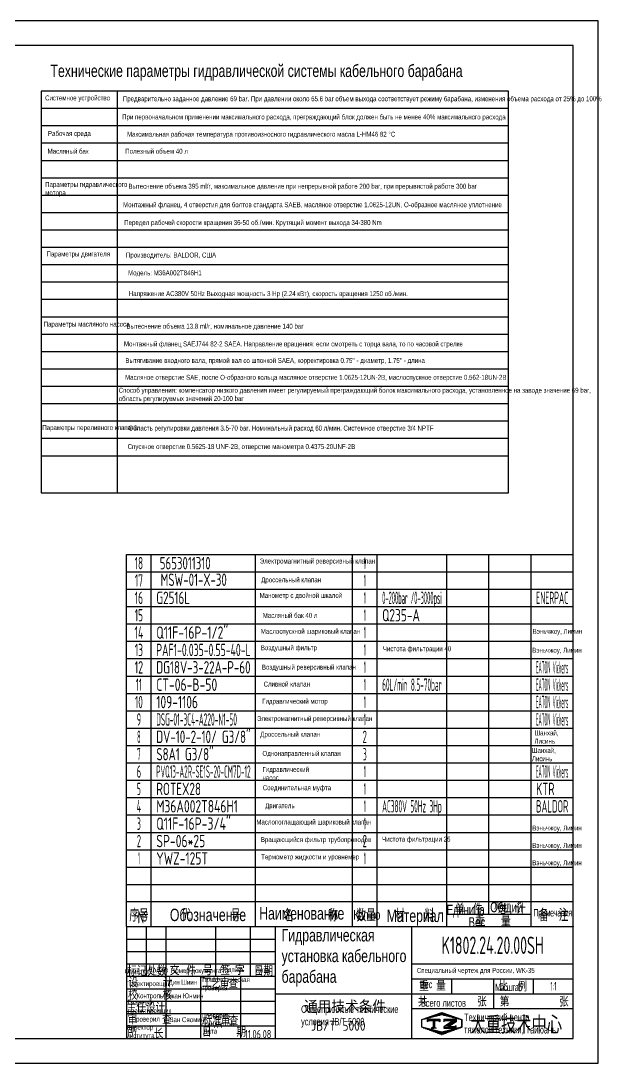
# Model space of a CAD drawing. Header units: millimetres. Extents: x 0 to 594, y 0 to 420.
# Drawn here: x 361.5 to 594, y 0 to 420 of the extents above; entities that cross this region are included whole.
import ezdxf
from ezdxf.enums import TextEntityAlignment as Align

# ---------------------------------------------------------------- set-up
doc = ezdxf.new("R2010")
doc.units = ezdxf.units.MM
doc.header["$LTSCALE"] = 10
doc.header["$MEASUREMENT"] = 0
doc.linetypes.add('F', pattern=[0.75, 0.5, -0.25])
for name, color, linetype in [('01', 7, 'Continuous'), ('02', 1, 'Continuous'), ('02C', 3, 'Continuous'), ('04', 2, 'F'), ('11', 3, 'Continuous'), ('THICK', 7, 'Continuous')]:
    doc.layers.add(name, color=color, linetype=linetype)
doc.styles.add('HZLIB', font='TXT', dxfattribs={"width": 0.8, "bigfont": 'hztxt.shx'})
doc.styles.get("Standard").update_dxf_attribs({"font": 'isocp', "width": 0.707, "bigfont": 'intecad.shx'})

# ---------------------------------------------------------------- blocks, each defined once
blk = doc.blocks.new('*X42')
at = {"color": 0}
for p, q in [((127.06, 4.8), (132.06, 4.8)), ((127.06, 4.5), (132.06, 4.5)), ((131.84, 5.1), (132.06, 5.1))]:
    blk.add_line(p, q, dxfattribs=at)
blk = doc.blocks.new('*X41')
at = {"color": 0}
for p, q in [((127.06, 7.8), (132.06, 7.8)), ((127.06, 7.5), (132.06, 7.5)), ((127.06, 7.2), (127.32, 7.2)), ((127.84, 5.4), (129.64, 5.4)), ((128.3, 5.7), (130.1, 5.7)), ((128.77, 6), (130.57, 6)), ((129.23, 6.3), (131.04, 6.3)), ((129.7, 6.6), (131.51, 6.6)), ((130.16, 6.9), (131.98, 6.9)), ((130.62, 7.2), (132.06, 7.2))]:
    blk.add_line(p, q, dxfattribs=at)
blk = doc.blocks.new('*X38')
at = {"color": 0}
for p, q in [((119.8, 8.4), (120.72, 8.4)), ((120.66, 8.7), (121.92, 8.7)), ((121.52, 9), (123.12, 9)), ((122.38, 9.3), (124.32, 9.3)), ((123.24, 9.6), (125.52, 9.6)), ((124.1, 9.9), (128.52, 9.9)), ((124.97, 10.2), (127.67, 10.2)), ((125.83, 10.5), (126.82, 10.5)), ((127.02, 9.6), (129.37, 9.6)), ((128.22, 9.3), (130.22, 9.3)), ((129.42, 9), (131.07, 9)), ((130.62, 8.7), (131.92, 8.7)), ((131.82, 8.4), (132.77, 8.4)), ((118.22, 7.8), (118.32, 7.8)), ((118.22, 7.5), (118.27, 7.5)), ((118.22, 7.2), (118.27, 7.2)), ((118.22, 6.9), (118.27, 6.9)), ((118.22, 6.6), (118.27, 6.6)), ((118.22, 6.3), (118.27, 6.3)), ((118.22, 6), (118.27, 6)), ((118.22, 5.7), (118.27, 5.7)), ((118.22, 5.4), (118.27, 5.4)), ((118.22, 5.1), (118.27, 5.1)), ((118.22, 4.8), (118.27, 4.8)), ((118.79, 4.5), (119.42, 4.5)), ((118.94, 8.1), (119.52, 8.1)), ((119.61, 4.2), (120.62, 4.2)), ((131.92, 4.2), (132.95, 4.2)), ((133.02, 8.1), (133.62, 8.1)), ((133.12, 4.5), (133.76, 4.5)), ((134.22, 7.8), (134.32, 7.8)), ((134.27, 7.5), (134.32, 7.5)), ((134.27, 7.2), (134.32, 7.2)), ((134.27, 6.9), (134.32, 6.9)), ((134.27, 6.6), (134.32, 6.6)), ((134.27, 6.3), (134.32, 6.3)), ((134.27, 6), (134.32, 6)), ((134.27, 5.7), (134.32, 5.7)), ((134.27, 5.4), (134.32, 5.4)), ((134.27, 5.1), (134.32, 5.1)), ((134.27, 4.8), (134.32, 4.8)), ((120.43, 3.9), (121.82, 3.9)), ((121.26, 3.6), (123.02, 3.6)), ((122.08, 3.3), (124.22, 3.3)), ((122.91, 3), (125.42, 3)), ((123.73, 2.7), (128.89, 2.7)), ((124.55, 2.4), (128.07, 2.4)), ((125.38, 2.1), (127.26, 2.1)), ((126.2, 1.8), (126.45, 1.8)), ((127.12, 3), (129.7, 3)), ((128.32, 3.3), (130.51, 3.3)), ((129.52, 3.6), (131.32, 3.6)), ((130.72, 3.9), (132.14, 3.9))]:
    blk.add_line(p, q, dxfattribs=at)
blk = doc.blocks.new('*X39')
at = {"color": 0}
for p, q in [((120.53, 7.8), (125.53, 7.8)), ((120.53, 7.5), (125.53, 7.5)), ((120.53, 7.2), (120.79, 7.2)), ((125.27, 7.2), (125.53, 7.2))]:
    blk.add_line(p, q, dxfattribs=at)
blk = doc.blocks.new('*X40')
at = {"color": 0}
for p, q in [((122.34, 4.5), (123.72, 4.5)), ((122.82, 4.8), (123.24, 4.8))]:
    blk.add_line(p, q, dxfattribs=at)
blk = doc.blocks.new('*U43', base_point=(226.71, 64.63))
at = {"layer": 'THICK'}
for p, q in [((46.71, 109.63), (226.71, 109.63)), ((46.71, 109.63), (46.71, 64.63)), ((54.7, 109.6), (54.7, 109.63)), ((54.71, 89.63), (54.71, 109.63)), ((62.71, 64.63), (62.71, 109.63)), ((82.71, 89.63), (82.71, 109.63)), ((96.71, 89.63), (96.71, 109.63)), ((106.71, 64.63), (106.71, 109.63)), ((161.71, 64.63), (161.71, 109.63)), ((226.71, 64.63), (226.71, 109.63)), ((46.71, 94.63), (106.71, 94.63)), ((161.71, 94.63), (226.71, 94.63)), ((46.71, 89.63), (106.71, 89.63)), ((76.71, 64.63), (76.71, 89.63)), ((92.71, 64.63), (92.71, 89.63)), ((161.71, 88.63), (226.71, 88.63)), ((177.71, 82.63), (177.71, 88.63)), ((194.71, 76.63), (194.71, 88.63)), ((210.71, 82.63), (210.71, 88.63)), ((106.71, 82.56), (161.71, 82.56)), ((161.71, 82.63), (226.71, 82.63)), ((161.71, 76.63), (226.71, 76.63)), ((46.71, 64.63), (226.71, 64.63))]:
    blk.add_line(p, q, dxfattribs=at)
at = {"layer": 'THICK', "color": 3}
for p, q in [((46.71, 104.63), (106.71, 104.63)), ((46.71, 99.63), (106.71, 99.63)), ((46.71, 84.63), (106.71, 84.63)), ((46.71, 79.63), (106.71, 79.63)), ((46.71, 74.63), (106.71, 74.63)), ((165.67, 72.23), (173.77, 75.05)), ((165.67, 69.09), (165.67, 72.23)), ((165.72, 72.17), (173.72, 74.17)), ((165.72, 69.17), (165.72, 72.17)), ((167.98, 72.33), (172.98, 72.33)), ((167.98, 71.33), (167.98, 72.33)), ((168.48, 71.83), (167.98, 71.33)), ((172.48, 71.83), (168.48, 71.83)), ((170.26, 71.83), (170.26, 69.09)), ((170.48, 71.83), (170.48, 69.09)), ((170.73, 71.83), (170.73, 69.09)), ((172.98, 71.33), (172.48, 71.83)), ((172.98, 72.33), (172.98, 71.33)), ((173.72, 74.17), (181.72, 72.17)), ((173.77, 75.05), (181.77, 72.23)), ((174.51, 72.33), (179.51, 72.33)), ((174.51, 72.33), (174.51, 71.33)), ((178.45, 71.83), (174.51, 69.28)), ((174.51, 71.33), (175.01, 71.83)), ((175.01, 71.83), (178.45, 71.83)), ((179.51, 72.33), (179.51, 71.33)), ((181.72, 72.17), (181.72, 69.17)), ((181.77, 72.23), (181.77, 69.09)), ((46.71, 69.63), (106.71, 69.63)), ((173.77, 66.14), (165.67, 69.09)), ((173.72, 67.17), (165.72, 69.17)), ((170.48, 69.32), (169.51, 68.71)), ((169.51, 68.71), (170.48, 68.71)), ((170.48, 69.32), (171.45, 68.71)), ((171.45, 68.71), (170.48, 68.71)), ((181.72, 69.17), (173.72, 67.17)), ((181.77, 69.09), (173.77, 66.14)), ((174.51, 69.28), (174.51, 68.71)), ((174.51, 68.71), (179.51, 68.71)), ((176.95, 69.7), (176.18, 69.21)), ((179.01, 69.21), (176.18, 69.21)), ((179.51, 71.33), (176.95, 69.7)), ((179.51, 69.71), (179.01, 69.21)), ((179.51, 68.71), (179.51, 69.71))]:
    blk.add_line(p, q, dxfattribs=at)
for name in ['*X38', '*X39', '*X41', '*X40', '*X42']:
    blk.add_blockref(name, (47.45, 64.38), dxfattribs=at)
for s, height, p in [('标记', 3.5, (50.86, 92.06)), ('处数', 3.5, (59.02, 92.06)), ('文', 3.5, (66.15, 92.32)), ('件', 3.5, (72.73, 92.19)), ('号', 3.5, (79.44, 92.19)), ('日期', 3.5, (101.96, 92.04)), ('工', 3.5, (79.13, 87.12)), ('艺', 3.5, (82.67, 87.12)), ('审', 3.5, (86.29, 87.12)), ('查', 3.5, (89.77, 86.98)), ('通用技术条件', 5, (134.74, 77.62)), ('共          张', 3.5, (177.98, 79.64)), ('第          张', 3.5, (210.97, 79.64)), ('标', 3.5, (79.38, 72.08)), ('准', 3.5, (83.05, 72.08)), ('审', 3.5, (86.67, 72.08)), ('查', 3.5, (89.87, 72.08)), ('所', 3.5, (49.01, 67.16)), ('长', 3.5, (59.69, 66.83))]:
    blk.add_text(s, height=height, dxfattribs=at).set_placement(p, align=Align.MIDDLE)
for s, p in [('签 字', (84.6, 90.19)), ('设     计', (47.52, 85.19)), ('校     核', (47.35, 80.21)), ('重', (164.64, 83.71)), ('量', (171.48, 83.84)), ('比', (196.54, 83.8)), ('例', (204.2, 83.57)), ('主任设计', (46.84, 75.12)), ('审     查', (47.17, 70.26)), ('日     期', (77.11, 65.28))]:
    blk.add_text(s, height=3.5, dxfattribs=at).set_placement(p)
at = {"layer": 'THICK', "color": 3, "style": 'HZLIB', "width": 0.8}
blk.add_text('JB/T 5000', height=4, dxfattribs=at).set_placement((121.08, 67.68))
at = {"layer": 'THICK', "color": 3, "width": 0.8}
blk.add_text('太重技术中心', height=7, dxfattribs=at).set_placement((185.23, 66.52))
blk = doc.blocks.new('*U45')
at = {"layer": '01'}
for points in [[(584, 410), (25, 410)], [(584, 10), (584, 410)], [(25, 10), (584, 10)]]:
    blk.add_lwpolyline(points, dxfattribs=at)
at = {"layer": '02'}
for points in [[(594, 420), (0, 420)], [(594, 0), (594, 420)], [(0, 0), (594, 0)]]:
    blk.add_lwpolyline(points, dxfattribs=at)
blk = doc.blocks.new('*U47', base_point=(359.89, 218.22))
at = {"layer": '01'}
for p, q in [((179.89, 218.22), (179.89, 228.22)), ((359.89, 218.22), (359.89, 228.22))]:
    blk.add_line(p, q, dxfattribs=at)
at = {"layer": '01', "color": 7}
for p, q in [((189.89, 218.22), (189.89, 228.22)), ((231.89, 218.22), (231.89, 228.22)), ((270.89, 218.22), (270.89, 228.22)), ((280.89, 218.22), (280.89, 228.22)), ((308.89, 218.22), (308.89, 228.22)), ((325.89, 223.22), (325.89, 228.22)), ((342.89, 218.22), (342.89, 228.22))]:
    blk.add_line(p, q, dxfattribs=at)
at = {"layer": 'THICK'}
for p, q in [((359.89, 228.22), (179.89, 228.22)), ((308.89, 223.22), (342.89, 223.22)), ((179.89, 218.22), (359.89, 218.22))]:
    blk.add_line(p, q, dxfattribs=at)
at = {"layer": '11', "width": 0.707}
for s, p in [('单  件', (317.79, 223.37)), ('总  计', (335.1, 223.37))]:
    blk.add_text(s, height=4, dxfattribs=at).set_placement(p, align=Align.CENTER)
for s, height, p in [('序号', 5, (181.04, 220.3)), ('代        号', 5, (201.87, 220.33)), ('名       称', 5, (243.2, 220.31)), (' 数量', 5, (270.53, 220.3)), ('材    料', 5, (288.07, 220.31)), ('重    量', 4, (320.31, 218.39)), ('备  注', 5, (346.06, 220.38))]:
    blk.add_text(s, height=height, dxfattribs=at).set_placement(p)
blk = doc.blocks.new('*U48', base_point=(404, 72))
at = {"layer": '01'}
for p, q in [((404, 65), (404, 72)), ((414, 65), (414, 72)), ((456, 65), (456, 72)), ((495, 65), (495, 72)), ((505, 65), (505, 72)), ((533, 65), (533, 72)), ((550, 65), (550, 72)), ((567, 65), (567, 72)), ((584, 65), (584, 72))]:
    blk.add_line(p, q, dxfattribs=at)
at = {"layer": '02'}
for p, q in [((404, 72), (414, 72)), ((414, 72), (456, 72)), ((456, 72), (495, 72)), ((495, 72), (505, 72)), ((505, 72), (533, 72)), ((533, 72), (550, 72)), ((550, 72), (567, 72)), ((567, 72), (584, 72))]:
    blk.add_line(p, q, dxfattribs=at)
blk = doc.blocks.new('*U49', base_point=(404, 79))
at = {"layer": '01'}
for p, q in [((404, 72), (404, 79)), ((414, 72), (414, 79)), ((456, 72), (456, 79)), ((495, 72), (495, 79)), ((505, 72), (505, 79)), ((533, 72), (533, 79)), ((550, 72), (550, 79)), ((567, 72), (567, 79)), ((584, 72), (584, 79))]:
    blk.add_line(p, q, dxfattribs=at)
at = {"layer": '02'}
for p, q in [((404, 79), (414, 79)), ((414, 79), (456, 79)), ((456, 79), (495, 79)), ((495, 79), (505, 79)), ((505, 79), (533, 79)), ((533, 79), (550, 79)), ((550, 79), (567, 79)), ((567, 79), (584, 79))]:
    blk.add_line(p, q, dxfattribs=at)
blk = doc.blocks.new('*U50', base_point=(404, 86))
at = {"layer": '01'}
for p, q in [((404, 79), (404, 86)), ((414, 79), (414, 86)), ((456, 79), (456, 86)), ((495, 79), (495, 86)), ((505, 79), (505, 86)), ((533, 79), (533, 86)), ((550, 79), (550, 86)), ((567, 79), (567, 86)), ((584, 79), (584, 86))]:
    blk.add_line(p, q, dxfattribs=at)
at = {"layer": '02'}
for p, q in [((404, 86), (414, 86)), ((414, 86), (456, 86)), ((456, 86), (495, 86)), ((495, 86), (505, 86)), ((505, 86), (533, 86)), ((533, 86), (550, 86)), ((550, 86), (567, 86)), ((567, 86), (584, 86))]:
    blk.add_line(p, q, dxfattribs=at)
blk = doc.blocks.new('*U51', base_point=(404, 93))
at = {"layer": '01'}
for p, q in [((404, 86), (404, 93)), ((414, 86), (414, 93)), ((456, 86), (456, 93)), ((495, 86), (495, 93)), ((505, 86), (505, 93)), ((533, 86), (533, 93)), ((550, 86), (550, 93)), ((567, 86), (567, 93)), ((584, 86), (584, 93))]:
    blk.add_line(p, q, dxfattribs=at)
at = {"layer": '02'}
for p, q in [((404, 93), (414, 93)), ((414, 93), (456, 93)), ((456, 93), (495, 93)), ((495, 93), (505, 93)), ((505, 93), (533, 93)), ((533, 93), (550, 93)), ((550, 93), (567, 93)), ((567, 93), (584, 93))]:
    blk.add_line(p, q, dxfattribs=at)
blk = doc.blocks.new('*U52', base_point=(404, 100))
at = {"layer": '01'}
for p, q in [((404, 93), (404, 100)), ((414, 93), (414, 100)), ((456, 93), (456, 100)), ((495, 93), (495, 100)), ((505, 93), (505, 100)), ((533, 93), (533, 100)), ((550, 93), (550, 100)), ((567, 93), (567, 100)), ((584, 93), (584, 100))]:
    blk.add_line(p, q, dxfattribs=at)
at = {"layer": '02'}
for p, q in [((404, 100), (414, 100)), ((414, 100), (456, 100)), ((456, 100), (495, 100)), ((495, 100), (505, 100)), ((505, 100), (533, 100)), ((533, 100), (550, 100)), ((550, 100), (567, 100)), ((567, 100), (584, 100))]:
    blk.add_line(p, q, dxfattribs=at)
blk = doc.blocks.new('*U53', base_point=(404, 107))
at = {"layer": '01'}
for p, q in [((404, 100), (404, 107)), ((414, 100), (414, 107)), ((456, 100), (456, 107)), ((495, 100), (495, 107)), ((505, 100), (505, 107)), ((533, 100), (533, 107)), ((550, 100), (550, 107)), ((567, 100), (567, 107)), ((584, 100), (584, 107))]:
    blk.add_line(p, q, dxfattribs=at)
at = {"layer": '02'}
for p, q in [((404, 107), (414, 107)), ((414, 107), (456, 107)), ((456, 107), (495, 107)), ((495, 107), (505, 107)), ((505, 107), (533, 107)), ((533, 107), (550, 107)), ((550, 107), (567, 107)), ((567, 107), (584, 107))]:
    blk.add_line(p, q, dxfattribs=at)
blk = doc.blocks.new('*U54', base_point=(404, 114))
at = {"layer": '01'}
for p, q in [((404, 107), (404, 114)), ((414, 107), (414, 114)), ((456, 107), (456, 114)), ((495, 107), (495, 114)), ((505, 107), (505, 114)), ((533, 107), (533, 114)), ((550, 107), (550, 114)), ((567, 107), (567, 114)), ((584, 107), (584, 114))]:
    blk.add_line(p, q, dxfattribs=at)
at = {"layer": '02'}
for p, q in [((404, 114), (414, 114)), ((414, 114), (456, 114)), ((456, 114), (495, 114)), ((495, 114), (505, 114)), ((505, 114), (533, 114)), ((533, 114), (550, 114)), ((550, 114), (567, 114)), ((567, 114), (584, 114))]:
    blk.add_line(p, q, dxfattribs=at)
blk = doc.blocks.new('*U55', base_point=(404, 121))
at = {"layer": '01'}
for p, q in [((404, 114), (404, 121)), ((414, 114), (414, 121)), ((456, 114), (456, 121)), ((495, 114), (495, 121)), ((505, 114), (505, 121)), ((533, 114), (533, 121)), ((550, 114), (550, 121)), ((567, 114), (567, 121)), ((584, 114), (584, 121))]:
    blk.add_line(p, q, dxfattribs=at)
at = {"layer": '02'}
for p, q in [((404, 121), (414, 121)), ((414, 121), (456, 121)), ((456, 121), (495, 121)), ((495, 121), (505, 121)), ((505, 121), (533, 121)), ((533, 121), (550, 121)), ((550, 121), (567, 121)), ((567, 121), (584, 121))]:
    blk.add_line(p, q, dxfattribs=at)
blk = doc.blocks.new('*U56', base_point=(404, 128))
at = {"layer": '01'}
for p, q in [((404, 121), (404, 128)), ((414, 121), (414, 128)), ((456, 121), (456, 128)), ((495, 121), (495, 128)), ((505, 121), (505, 128)), ((533, 121), (533, 128)), ((550, 121), (550, 128)), ((567, 121), (567, 128)), ((584, 121), (584, 128))]:
    blk.add_line(p, q, dxfattribs=at)
at = {"layer": '02'}
for p, q in [((404, 128), (414, 128)), ((414, 128), (456, 128)), ((456, 128), (495, 128)), ((495, 128), (505, 128)), ((505, 128), (533, 128)), ((533, 128), (550, 128)), ((550, 128), (567, 128)), ((567, 128), (584, 128))]:
    blk.add_line(p, q, dxfattribs=at)
blk = doc.blocks.new('*U57', base_point=(404, 135))
at = {"layer": '01'}
for p, q in [((404, 128), (404, 135)), ((414, 128), (414, 135)), ((456, 128), (456, 135)), ((495, 128), (495, 135)), ((505, 128), (505, 135)), ((533, 128), (533, 135)), ((550, 128), (550, 135)), ((567, 128), (567, 135)), ((584, 128), (584, 135))]:
    blk.add_line(p, q, dxfattribs=at)
at = {"layer": '02'}
for p, q in [((404, 135), (414, 135)), ((414, 135), (456, 135)), ((456, 135), (495, 135)), ((495, 135), (505, 135)), ((505, 135), (533, 135)), ((533, 135), (550, 135)), ((550, 135), (567, 135)), ((567, 135), (584, 135))]:
    blk.add_line(p, q, dxfattribs=at)
blk = doc.blocks.new('*U58', base_point=(404, 142))
at = {"layer": '01'}
for p, q in [((404, 135), (404, 142)), ((414, 135), (414, 142)), ((456, 135), (456, 142)), ((495, 135), (495, 142)), ((505, 135), (505, 142)), ((533, 135), (533, 142)), ((550, 135), (550, 142)), ((567, 135), (567, 142)), ((584, 135), (584, 142))]:
    blk.add_line(p, q, dxfattribs=at)
at = {"layer": '02'}
for p, q in [((404, 142), (414, 142)), ((414, 142), (456, 142)), ((456, 142), (495, 142)), ((495, 142), (505, 142)), ((505, 142), (533, 142)), ((533, 142), (550, 142)), ((550, 142), (567, 142)), ((567, 142), (584, 142))]:
    blk.add_line(p, q, dxfattribs=at)
blk = doc.blocks.new('*U59', base_point=(404, 149))
at = {"layer": '01'}
for p, q in [((404, 142), (404, 149)), ((414, 142), (414, 149)), ((456, 142), (456, 149)), ((495, 142), (495, 149)), ((505, 142), (505, 149)), ((533, 142), (533, 149)), ((550, 142), (550, 149)), ((567, 142), (567, 149)), ((584, 142), (584, 149))]:
    blk.add_line(p, q, dxfattribs=at)
at = {"layer": '02'}
for p, q in [((404, 149), (414, 149)), ((414, 149), (456, 149)), ((456, 149), (495, 149)), ((495, 149), (505, 149)), ((505, 149), (533, 149)), ((533, 149), (550, 149)), ((550, 149), (567, 149)), ((567, 149), (584, 149))]:
    blk.add_line(p, q, dxfattribs=at)
blk = doc.blocks.new('*U60', base_point=(404, 156))
at = {"layer": '01'}
for p, q in [((404, 149), (404, 156)), ((414, 149), (414, 156)), ((456, 149), (456, 156)), ((495, 149), (495, 156)), ((505, 149), (505, 156)), ((533, 149), (533, 156)), ((550, 149), (550, 156)), ((567, 149), (567, 156)), ((584, 149), (584, 156))]:
    blk.add_line(p, q, dxfattribs=at)
at = {"layer": '02'}
for p, q in [((404, 156), (414, 156)), ((414, 156), (456, 156)), ((456, 156), (495, 156)), ((495, 156), (505, 156)), ((505, 156), (533, 156)), ((533, 156), (550, 156)), ((550, 156), (567, 156)), ((567, 156), (584, 156))]:
    blk.add_line(p, q, dxfattribs=at)
blk = doc.blocks.new('*U61', base_point=(404, 163))
at = {"layer": '01'}
for p, q in [((404, 156), (404, 163)), ((414, 156), (414, 163)), ((456, 156), (456, 163)), ((495, 156), (495, 163)), ((505, 156), (505, 163)), ((533, 156), (533, 163)), ((550, 156), (550, 163)), ((567, 156), (567, 163)), ((584, 156), (584, 163))]:
    blk.add_line(p, q, dxfattribs=at)
at = {"layer": '02'}
for p, q in [((404, 163), (414, 163)), ((414, 163), (456, 163)), ((456, 163), (495, 163)), ((495, 163), (505, 163)), ((505, 163), (533, 163)), ((533, 163), (550, 163)), ((550, 163), (567, 163)), ((567, 163), (584, 163))]:
    blk.add_line(p, q, dxfattribs=at)
blk = doc.blocks.new('*U62', base_point=(404, 170))
at = {"layer": '01'}
for p, q in [((404, 163), (404, 170)), ((414, 163), (414, 170)), ((456, 163), (456, 170)), ((495, 163), (495, 170)), ((505, 163), (505, 170)), ((533, 163), (533, 170)), ((550, 163), (550, 170)), ((567, 163), (567, 170)), ((584, 163), (584, 170))]:
    blk.add_line(p, q, dxfattribs=at)
at = {"layer": '02'}
for p, q in [((404, 170), (414, 170)), ((414, 170), (456, 170)), ((456, 170), (495, 170)), ((495, 170), (505, 170)), ((505, 170), (533, 170)), ((533, 170), (550, 170)), ((550, 170), (567, 170)), ((567, 170), (584, 170))]:
    blk.add_line(p, q, dxfattribs=at)
blk = doc.blocks.new('*U63', base_point=(404, 177))
at = {"layer": '01'}
for p, q in [((404, 170), (404, 177)), ((414, 170), (414, 177)), ((456, 170), (456, 177)), ((495, 170), (495, 177)), ((505, 170), (505, 177)), ((533, 170), (533, 177)), ((550, 170), (550, 177)), ((567, 170), (567, 177)), ((584, 170), (584, 177))]:
    blk.add_line(p, q, dxfattribs=at)
at = {"layer": '02'}
for p, q in [((404, 177), (414, 177)), ((414, 177), (456, 177)), ((456, 177), (495, 177)), ((495, 177), (505, 177)), ((505, 177), (533, 177)), ((533, 177), (550, 177)), ((550, 177), (567, 177)), ((567, 177), (584, 177))]:
    blk.add_line(p, q, dxfattribs=at)
blk = doc.blocks.new('*U64', base_point=(404, 184))
at = {"layer": '01'}
for p, q in [((404, 177), (404, 184)), ((414, 177), (414, 184)), ((456, 177), (456, 184)), ((495, 177), (495, 184)), ((505, 177), (505, 184)), ((533, 177), (533, 184)), ((550, 177), (550, 184)), ((567, 177), (567, 184)), ((584, 177), (584, 184))]:
    blk.add_line(p, q, dxfattribs=at)
at = {"layer": '02'}
for p, q in [((404, 184), (414, 184)), ((414, 184), (456, 184)), ((456, 184), (495, 184)), ((495, 184), (505, 184)), ((505, 184), (533, 184)), ((533, 184), (550, 184)), ((550, 184), (567, 184)), ((567, 184), (584, 184))]:
    blk.add_line(p, q, dxfattribs=at)
blk = doc.blocks.new('*U65', base_point=(404, 191))
at = {"layer": '01'}
for p, q in [((404, 184), (404, 191)), ((404, 191), (414, 191)), ((414, 184), (414, 191)), ((414, 191), (456, 191)), ((456, 184), (456, 191)), ((456, 191), (495, 191)), ((495, 184), (495, 191)), ((495, 191), (505, 191)), ((505, 184), (505, 191)), ((505, 191), (533, 191)), ((533, 184), (533, 191)), ((533, 191), (550, 191)), ((550, 184), (550, 191)), ((550, 191), (567, 191)), ((567, 184), (567, 191)), ((567, 191), (584, 191)), ((584, 184), (584, 191))]:
    blk.add_line(p, q, dxfattribs=at)

msp = doc.modelspace()

# ---------------------------------------------------------------- linework, layer by layer
at = {"layer": '01'}
msp.add_point((584, 55), dxfattribs=at)
at = {"layer": '02'}
for p, q in [((557.88, 391.65), (369.7, 391.65)), ((369.7, 391.65), (369.7, 229.84)), ((400.23, 391.65), (400.23, 229.84)), ((557.88, 229.84), (557.88, 391.65)), ((557.88, 384.65), (369.7, 384.65)), ((557.88, 377.65), (369.7, 377.65)), ((557.88, 370.65), (369.7, 370.65)), ((557.88, 363.65), (369.7, 363.65)), ((557.88, 356.65), (369.7, 356.65)), ((557.88, 349.65), (369.7, 349.65)), ((557.88, 342.65), (369.7, 342.65)), ((557.88, 335.65), (369.7, 335.65)), ((557.88, 328.65), (369.7, 328.65)), ((557.88, 321.65), (369.7, 321.65)), ((557.88, 314.65), (369.7, 314.65)), ((557.88, 307.65), (369.7, 307.65)), ((557.88, 300.65), (369.7, 300.65)), ((557.88, 293.65), (369.7, 293.65)), ((557.88, 286.65), (369.7, 286.65)), ((557.88, 279.65), (369.7, 279.65)), ((557.88, 272.65), (369.7, 272.65)), ((557.88, 265.65), (369.7, 265.65)), ((557.88, 258.65), (369.7, 258.65)), ((557.88, 251.65), (369.7, 251.65)), ((557.88, 244.65), (369.7, 244.65)), ((369.7, 229.84), (557.88, 229.84))]:
    msp.add_line(p, q, dxfattribs=at)

# ---------------------------------------------------------------- block references
for name, p in [('*U47', (584, 55)), ('*U43', (584, 10))]:
    msp.add_blockref(name, p)
at = {"layer": '01'}
for name, p in [('*U65', (404, 205)), ('*U64', (404, 198)), ('*U65', (404, 191)), ('*U64', (404, 184)), ('*U63', (404, 177)), ('*U62', (404, 170)), ('*U61', (404, 163)), ('*U60', (404, 156)), ('*U59', (404, 149)), ('*U58', (404, 142)), ('*U57', (404, 135)), ('*U56', (404, 128)), ('*U55', (404, 121)), ('*U54', (404, 114)), ('*U53', (404, 107)), ('*U52', (404, 100)), ('*U51', (404, 93)), ('*U50', (404, 86)), ('*U49', (404, 79)), ('*U48', (404, 72))]:
    msp.add_blockref(name, p, dxfattribs=at)
at = {"layer": '02C'}
msp.add_blockref('*U45', (0, 0), dxfattribs=at)

# ---------------------------------------------------------------- texts
at = {"layer": '01', "width": 0.707}
for s, p in [('5653011310', (417.4, 198.96)), ('MSW-01-X-30', (417.74, 192.29))]:
    msp.add_text(s, height=5, dxfattribs=at).set_placement(p)
at = {"layer": '01', "width": 0.438021}
msp.add_text('DSG-01-3C4-A220-N1-50', height=5, dxfattribs=at).set_placement((416, 136), (448.52, 136), align=Align.FIT)
at = {"layer": '01', "attachment_point": 1}
for s, insert, char_height in [('{\\fArial|b0|i0|c204|p34;\\C3;Технические параметры гидравлической системы кабельного барабана}', (373.39, 402.36), 5), ('{\\fArial|b0|i0|c204|p34;\\C3;Системное устройство}', (371.23, 389.94), 2), ('{\\fArial|b0|i0|c204|p34;\\C3;Предварительно заданное давление 69 \\fArial|b0|i0|c0|p34;bar\\fArial|b0|i0|c204|p34;. При давлении около 65.6 \\fArial|b0|i0|c0|p34;bar \\fArial|b0|i0|c204|p34;объем выхода \\fArial|b0|i0|c0|p34;c\\fArial|b0|i0|c204|p34;оответствует режиму барабана, изменения объема расхода от 25% до 100%}', (402.55, 389.6), 2), ('{\\fArial|b0|i0|c204|p34;\\C3;При первоначальном применении максимального расхода, преграждающий блок должен быть не менее 40% максимального расхода}', (402.24, 382.28), 2), ('{\\fArial|b0|i0|c204|p34;\\C3;Рабочая среда}', (372.38, 375.62), 2), ('{\\fArial|b0|i0|c204|p34;\\C3;Максимальная рабочая температура противоизносного гидравлического масла \\fArial|b0|i0|c0|p34;L-HM46\\fArial|b0|i0|c204|p34; 82 %%DС}', (404.22, 375.33), 2), ('{\\fArial|b0|i0|c204|p34;\\C3;Масляный бак}', (372.23, 368.46), 2), ('{\\fArial|b0|i0|c204|p34;\\C3;Полезный объем 40 л}', (403.5, 368.46), 2), ('{\\fArial|b0|i0|c204|p34;\\C3;Параметры гидравлического\\Pмотора}', (371.23, 355.07), 2), ('{\\fArial|b0|i0|c204|p34;\\C3;Вытеснение объема 395 \\fArial|b0|i0|c0|p34;ml/r\\fArial|b0|i0|c204|p34;, максимальное давление при непрерывной работе 200 \\fArial|b0|i0|c0|p34;bar\\fArial|b0|i0|c204|p34;, при прерывистой работе 300 \\fArial|b0|i0|c0|p34;bar}', (404.79, 354.36), 2), ('{\\fArial|b0|i0|c204|p34;\\C3;Монтажный фланец, 4 отверстия для болтов стандарта \\fArial|b0|i0|c0|p34;SAEB\\fArial|b0|i0|c204|p34;, масляное отверстие 1.0625-12\\fArial|b0|i0|c0|p34;UN\\fArial|b0|i0|c204|p34;, О-образное масляное уплотнение}', (402.64, 346.9), 2), ('{\\fArial|b0|i0|c204|p34;\\C3;Передел рабочей скорости вращения 36-50 об./мин. Крутящий момент выхода 34-380 \\fArial|b0|i0|c0|p34;Nm}', (403.07, 339.74), 2), ('{\\fArial|b0|i0|c204|p34;\\C3;Параметры двигателя}', (371.8, 327.06), 2), ('{\\fArial|b0|i0|c204|p34;\\C3;Производитель: \\fArial|b0|i0|c0|p34;BALDOR\\fArial|b0|i0|c204|p34;, США}', (403.79, 326.63), 2), ('{\\fArial|b0|i0|c204|p34;\\C3;Модель: М36А002Т846Н1}', (404.65, 319.46), 2), ('{\\fArial|b0|i0|c204|p34;\\C3;Напряжение \\fArial|b0|i0|c0|p34;AC380V 50Hz \\fArial|b0|i0|c204|p34;Выходная мощность 3 \\fArial|b0|i0|c0|p34;Hp\\fArial|b0|i0|c204|p34; (2.24 кВт), скорость вращения 1250 об./мин.}', (404.93, 311.09), 2), ('{\\fArial|b0|i0|c204|p34;\\C3;Параметры масляного насоса}', (370.61, 298.78), 2), ('{\\fArial|b0|i0|c204|p34;\\C3;Вытеснение объема 13.8 \\fArial|b0|i0|c0|p34;ml/r\\fArial|b0|i0|c204|p34;, номинальное давление 140 \\fArial|b0|i0|c0|p34;bar}', (403.98, 297.96), 2), ('{\\fArial|b0|i0|c204|p34;\\C3;Монтажный фланец \\fArial|b0|i0|c0|p34;SAEJ744 82-2 SAEA\\fArial|b0|i0|c204|p34;. Направление вращения: если смотреть с торца вала, то по часовой стрелке}', (402.98, 290.82), 2), ("{\\fArial|b0|i0|c204|p34;\\C3;Вытягивание входного вала, прямой вал со шпонкой \\fArial|b0|i0|c0|p34;SAEA\\fArial|b0|i0|c204|p34;, корректировка 0.75\\fArial|b0|i0|c0|p34;''\\fArial|b0|i0|c204|p34; - диаметр, 1.75\\fArial|b0|i0|c0|p34;''\\fArial|b0|i0|c204|p34; - длина}", (403.55, 284.15), 2), ('{\\fArial|b0|i0|c204|p34;\\C3;Масляное отверстие \\fArial|b0|i0|c0|p34;SAE\\fArial|b0|i0|c204|p34;, после О-образного кольца масляное отверстие 1.0625-12\\fArial|b0|i0|c0|p34;UN-2B\\fArial|b0|i0|c204|p34;, маслоспускное отверстие 0.562-18\\fArial|b0|i0|c0|p34;UN-2B}', (403.43, 277.36), 2), ('{\\fArial|b0|i0|c204|p34;\\C3;Способ управления: компенсатор низкого давления имеет регулируемый преграждающий болок максимального расхода, установленное на заводе значение 69 \\fArial|b0|i0|c0|p34;bar\\fArial|b0|i0|c204|p34;,\\Pобласть регулируемых значений 20-100 \\fArial|b0|i0|c0|p34;bar}', (400.87, 272.14), 2), ('{\\fArial|b0|i0|c204|p34;\\C3;Параметры переливного клапана}', (370.09, 257.09), 2), ('\\A1;{\\fArial|b0|i0|c204|p34;\\C3;Область регулировки давления 3.5-70 \\fArial|b0|i0|c0|p34;bar\\fArial|b0|i0|c204|p34;. Номинальный расход 60 л/мин. Системное отверстие 3/4 \\fArial|b0|i0|c0|p34;NPTF}', (404.8, 256.9), 2), ('{\\fArial|b0|i0|c204|p34;\\C3;Спускное отверстие 0.5625-18 \\fArial|b0|i0|c0|p34;UNF-2B\\fArial|b0|i0|c204|p34;, отверстие манометра 0.4375-20\\fArial|b0|i0|c0|p34;UNF-2B}', (404.47, 249.46), 2), ('{\\fArial|b0|i0|c204|p34;\\C3;Электромагнитный реверсивный клапан}', (457.71, 203.33), 2), ('{\\fArial|b0|i0|c204|p34;\\C3;Дроссельный клапан}', (458.27, 195.76), 2), ('{\\fArial|b0|i0|c204|p34;\\C3;Манометр с двойной шкалой}', (457.64, 189.48), 2), ('{\\fArial|b0|i0|c204|p34;\\C3;Масляный бак 40 л}', (458.89, 181.44), 2), ('{\\fArial|b0|i0|c204|p34;\\C3;Маслоспускной шариковый клапан}', (458.1, 175), 2), ('{\\fArial|b0|i0|c204|p34;\\C3;Вэньчжоу, Лимин}', (567.61, 175), 2), ('{\\fArial|b0|i0|c204|p34;\\C3;Воздушный фильтр}', (458.12, 168.4), 2), ('{\\fArial|b0|i0|c204|p34;\\C3;Чистота фильтрации 40}', (507.27, 167.98), 2), ('{\\fArial|b0|i0|c204|p34;\\C3;Вэньчжоу, Лимин}', (567.46, 167.38), 2), ('{\\fArial|b0|i0|c204|p34;\\C3;Воздушный реверсивный клапан}', (458.54, 160.58), 2), ('{\\fArial|b0|i0|c204|p34;\\C3;Сливной клапан}', (459.24, 153.75), 2), ('{\\fArial|b0|i0|c204|p34;\\C3;Гидравлический мотор}', (458.68, 146.84), 2), ('{\\fArial|b0|i0|c204|p34;\\C3;Электромагнитный реверсивный клапан}', (456.59, 139.86), 2), ('{\\fArial|b0|i0|c204|p34;\\C3;Дроссельный клапан}', (457.9, 133.51), 2), ('{\\fArial|b0|i0|c204|p34;\\C3;Однонаправленный клапан}', (458.77, 125.82), 2), ('{\\fArial|b0|i0|c204|p34;\\C3;Соединительная муфта}', (458.9, 111.98), 2), ('{\\fArial|b0|i0|c204|p34;\\C3;Двигатель}', (459.88, 104.74), 2), ('{\\fArial|b0|i0|c204|p34;\\C3;Маслопоглащающий шариковый клапан}', (456.31, 98.16), 2), ('{\\fArial|b0|i0|c204|p34;\\C3;Вэньчжоу, Лимин}', (567.46, 95.75), 2), ('{\\fArial|b0|i0|c204|p34;\\C3;Вращающийся фильтр трубопроводов}', (458.12, 91.11), 2), ('{\\fArial|b0|i0|c204|p34;\\C3;Чистота фильтрации 25}', (506.97, 91.26), 2), ('{\\fArial|b0|i0|c204|p34;\\C3;Вэньчжоу, Лимин}', (567.46, 88.75), 2), ('{\\fArial|b0|i0|c204|p34;\\C3;Термометр жидкости и уровнемер}', (458.27, 84.13), 2), ('{\\fArial|b0|i0|c204|p34;\\C3;Вэньчжоу, Лимин}', (567.46, 81.75), 2), ('{\\fArial|b0|i0|c204|p34;\\T0.95;Единица}', (532.99, 63.82), 4), ('{\\fArial|b0|i0|c204|p34;Общий}', (550.51, 64.84), 4), ('{\\fArial|b0|i0|c204|p34;Обозначение}', (421.49, 62.24), 5), ('{\\fArial|b0|i0|c204|p34;Наименование}', (457.47, 62.86), 5), ('{\\fArial|b0|i0|c204|p34;\\T0.75;Кол-во}', (495.39, 61.76), 4), ('{\\fArial|b0|i0|c204|p34;Материал}', (508.82, 61.87), 5), ('{\\fArial|b0|i0|c204|p34;Вес}', (541.77, 58.82), 4), ('{\\fArial|b0|i0|c204|p34;\\T0.9;Примечания}', (567.91, 62.1), 3), ('{\\fArial|b0|i0|c204|p34;\\C3;Гидравлическая\\Pустановка кабельного\\Pбарабана}', (466.49, 54.05), 5), ('{\\fArial|b0|i0|c204|p34;Специальный чертеж для России, \\fArial|b0|i0|c0|p34;WK-35}', (520.96, 38.38), 2), ('{\\fArial|b0|i0|c204|p34;\\C3;Дин Шиин}', (420.99, 33.6), 2), ('{\\fArial|b0|i0|c204|p34;\\C3;Чжан Юнмин}', (420.04, 28.11), 2), ('{\\fArial|b0|i0|c204|p34;\\C3;Ван Сяомин}', (421.29, 18.52), 2)]:
    msp.add_mtext(s, dxfattribs=dict(at, insert=insert, char_height=char_height))
for s, insert, char_height, width in [('{\\fArial|b0|i0|c204|p34;\\C3;Шанхай, Лисинь}', (568.37, 134.06), 2, 0.2196), ('{\\fArial|b0|i0|c204|p34;\\C3;Шанхай, Лисинь}', (567.31, 126.99), 2, 0.2196), ('{\\fArial|b0|i0|c204|p34;\\C3;Гидравлический насос}', (458.77, 119.35), 2, 0.1098), ('{\\Fisocp,intecad|c204;№}', (408.46, 61.31), 5, 0.1551)]:
    msp.add_mtext(s, dxfattribs=dict(at, insert=insert, char_height=char_height, width=width))
at = {"layer": '04', "attachment_point": 1}
for s, insert, char_height in [('{\\fArial|b0|i0|c204|p34;\\H0.071429x;\\C250;Лист\\H14x; }', (552.13, 64.95), 42), ('{\\fArial|b0|i0|c204|p34;\\C250;Отметка}', (403.26, 38.05), 2), ('{\\fArial|b0|i0|c204|p34;\\C250;Номер документа}', (421.89, 38.33), 2), ('{\\fArial|b0|i0|c204|p34;\\C250;Дата}', (456.04, 38.56), 2), ('{\\fArial|b0|i0|c204|p34;\\C250;Технологическая\\Pпроверка}', (434.09, 34.67), 2), ('{\\fArial|b0|i0|c204|p34;\\C250;Проектировщик}', (403.62, 33.03), 2), ('{\\fArial|b0|i0|c204|p34;\\C250;Вес}', (522.1, 33.22), 3), ('{\\fArial|b0|i0|c204|p34;\\T0.85;\\C250;Масштаб}', (552.45, 32.07), 3), ('{\\fArial|b0|i0|c204|p34;\\C250;Главный\\Pпроектировщик}', (404.43, 25.52), 2), ('{\\fArial|b0|i0|c204|p34;\\C250;Контроль}', (408.05, 28.14), 2), ('{\\fArial|b0|i0|c204|p34;\\C250;Всего листов}', (522.63, 25.76), 3), ('{\\fArial|b0|i0|c204|p34;\\C250;Общепринятые технические\\Pусловия \\fArial|b0|i0|c0|p34;JB/T 5000}', (474.33, 23.24), 3), ('{\\fArial|b0|i0|c204|p34;\\C250;Проверил}', (406.08, 18.75), 2), ('{\\fArial|b0|i0|c204|p34;\\C250;Проверка\\Pстандартов}', (434.18, 20.08), 2), ('{\\fArial|b0|i0|c204|p34;\\C250;Технический центр\\Pтяжелой техники, Тайюань}', (539.99, 19.96), 3), ('{\\fArial|b0|i0|c204|p34;\\C250;Директор \\Pинститута}', (403.99, 15.43), 2)]:
    msp.add_mtext(s, dxfattribs=dict(at, insert=insert, char_height=char_height))
at = {"layer": '04', "char_height": 2, "attachment_point": 1}
for s, insert, width in [('{\\fArial|b0|i0|c204|p34;\\C250;Кол-во}', (413.13, 38.6), 0.8579), ('{\\fArial|b0|i0|c204|p34;\\C250;Подпись}', (441.7, 38.72), 0.8579), ('{\\fArial|b0|i0|c204|p34;\\C250;Дата}', (434.97, 13.91), 1.7158)]:
    msp.add_mtext(s, dxfattribs=dict(at, insert=insert, width=width))
at = {"layer": '11'}
for s, height, width, p, p2 in [('18', 5, 0.639402, (407.32, 199), (410.68, 199)), ('1', 5, 0.404, (499.65, 199), (500.35, 199)), ('17', 5, 0.63389, (407.34, 192), (410.66, 192)), ('1', 5, 0.404, (499.65, 192), (500.35, 192)), ('16', 5, 0.610556, (407.32, 185), (410.68, 185)), ('G2516L', 5, 0.689419, (416, 185), (429.62, 185)), ('1', 5, 0.404, (499.65, 185), (500.35, 185)), ('0-200bar /0-3000psi', 5, 0.388585, (507, 185), (531, 185)), ('ENERPAC', 5, 0.495238, (569, 185), (582, 185)), ('15', 5, 0.609833, (407.34, 178), (410.66, 178)), ('1', 5, 0.404, (499.65, 178), (500.35, 178)), ('Q235-A', 5, 0.683169, (507, 178), (522.2, 178)), ('Q11F-16P-1/2"', 5, 0.694299, (416, 171), (444.99, 171)), ('14', 5, 0.614783, (407.23, 171), (410.77, 171)), ('1', 5, 0.404, (499.65, 171), (500.35, 171)), ('13', 5, 0.609833, (407.34, 164), (410.66, 164)), ('PAF1-0.035-0.55-40-L', 5, 0.573585, (416, 164), (454, 164)), ('1', 5, 0.404, (499.65, 164), (500.35, 164)), ('12', 5, 0.611465, (407.3, 157), (410.7, 157)), ('DG18V-3-22A-P-60', 5, 0.657964, (416, 157), (454, 157)), ('1', 5, 0.404, (499.65, 157), (500.35, 157)), ('EATON Vickers', 5, 0.296262, (569, 157), (582, 157)), ('11', 5, 0.582235, (407.76, 150), (410.24, 150)), ('CT-06-B-50', 5, 0.696632, (416, 150), (440.56, 150)), ('1', 5, 0.404, (499.65, 150), (500.35, 150)), ('60L/min 8.5-70bar', 5, 0.446512, (507, 150), (531, 150)), ('EATON Vickers', 5, 0.296262, (569, 150), (582, 150)), ('10', 5, 0.606076, (407.41, 143), (410.59, 143)), ('109-1106', 5, 0.685371, (416, 143), (432.8, 143)), ('1', 5, 0.404, (499.65, 143), (500.35, 143)), ('EATON Vickers', 5, 0.296262, (569, 143), (582, 143)), ('9', 5, 0.579528, (408.1, 136), (409.9, 136)), ('1', 5, 0.404, (499.65, 136), (500.35, 136)), ('EATON Vickers', 5, 0.296262, (569, 136), (582, 136)), ('DV-10-2-10/ G3/8"', 5, 0.669604, (416, 129), (454, 129)), ('8', 5, 0.514182, (408.29, 129), (409.71, 129)), ('2', 5, 0.562593, (499.14, 129), (500.86, 129)), ('7', 5, 0.514182, (408.29, 122), (409.71, 122)), ('S8A1 G3/8"', 5, 0.695263, (416, 122), (439.12, 122)), ('3', 5, 0.527686, (499.22, 122), (500.78, 122)), ('6', 5, 0.600695, (408.1, 115), (409.9, 115)), ('PVQ13-A2R-SE1S-20-CM7D-12', 5, 0.419656, (416, 115), (454, 115)), ('1', 5, 0.404, (499.65, 115), (500.35, 115)), ('EATON Vickers', 5, 0.296262, (569, 115), (582, 115)), ('5', 5, 0.527686, (408.22, 108), (409.78, 108)), ('ROTEX28', 5, 0.6868, (416, 108), (434.03, 108)), ('1', 5, 0.404, (499.65, 108), (500.35, 108)), ('KTR', 5, 0.659971, (569, 108), (576.44, 108)), ('4', 5, 0.543846, (408.12, 101), (409.88, 101)), ('M36A002T846H1', 5, 0.695778, (416, 101), (448.88, 101)), ('1', 5, 0.404, (499.65, 101), (500.35, 101)), ('AC380V 50Hz 3Hp', 5, 0.46215, (507, 101), (531, 101)), ('BALDOR', 5, 0.55914, (569, 101), (582, 101)), ('3', 5, 0.527686, (408.22, 94), (409.78, 94)), ('Q11F-16P-3/4"', 5, 0.69474, (416, 94), (446.05, 94)), ('1', 5, 0.404, (499.65, 94), (500.35, 94)), ('2', 5, 0.562593, (408.14, 87), (409.86, 87)), ('SP-06*25', 5, 0.693287, (416, 87), (435.73, 87)), ('2', 5, 0.562593, (499.14, 87), (500.86, 87)), ('1', 5, 0.404, (408.65, 80), (409.35, 80)), ('YWZ-125T', 5, 0.689471, (416, 80), (436.86, 80)), ('1', 5, 0.404, (499.65, 80), (500.35, 80)), ('K1802.24.20.00SH', 7, 0.584007, (530.95, 44), (572.05, 44)), ('1:1', 3.5, 0.614783, (574.76, 29.25), (577.24, 29.25))]:
    msp.add_text(s, height=height, dxfattribs=dict(at, width=width)).set_placement(p, p2, align=Align.FIT)
at = {"layer": '11', "width": 0.707}
msp.add_text('11.06.08', height=3.333, dxfattribs=at).set_placement((451.67, 10))

doc.saveas('drawing.dxf')
